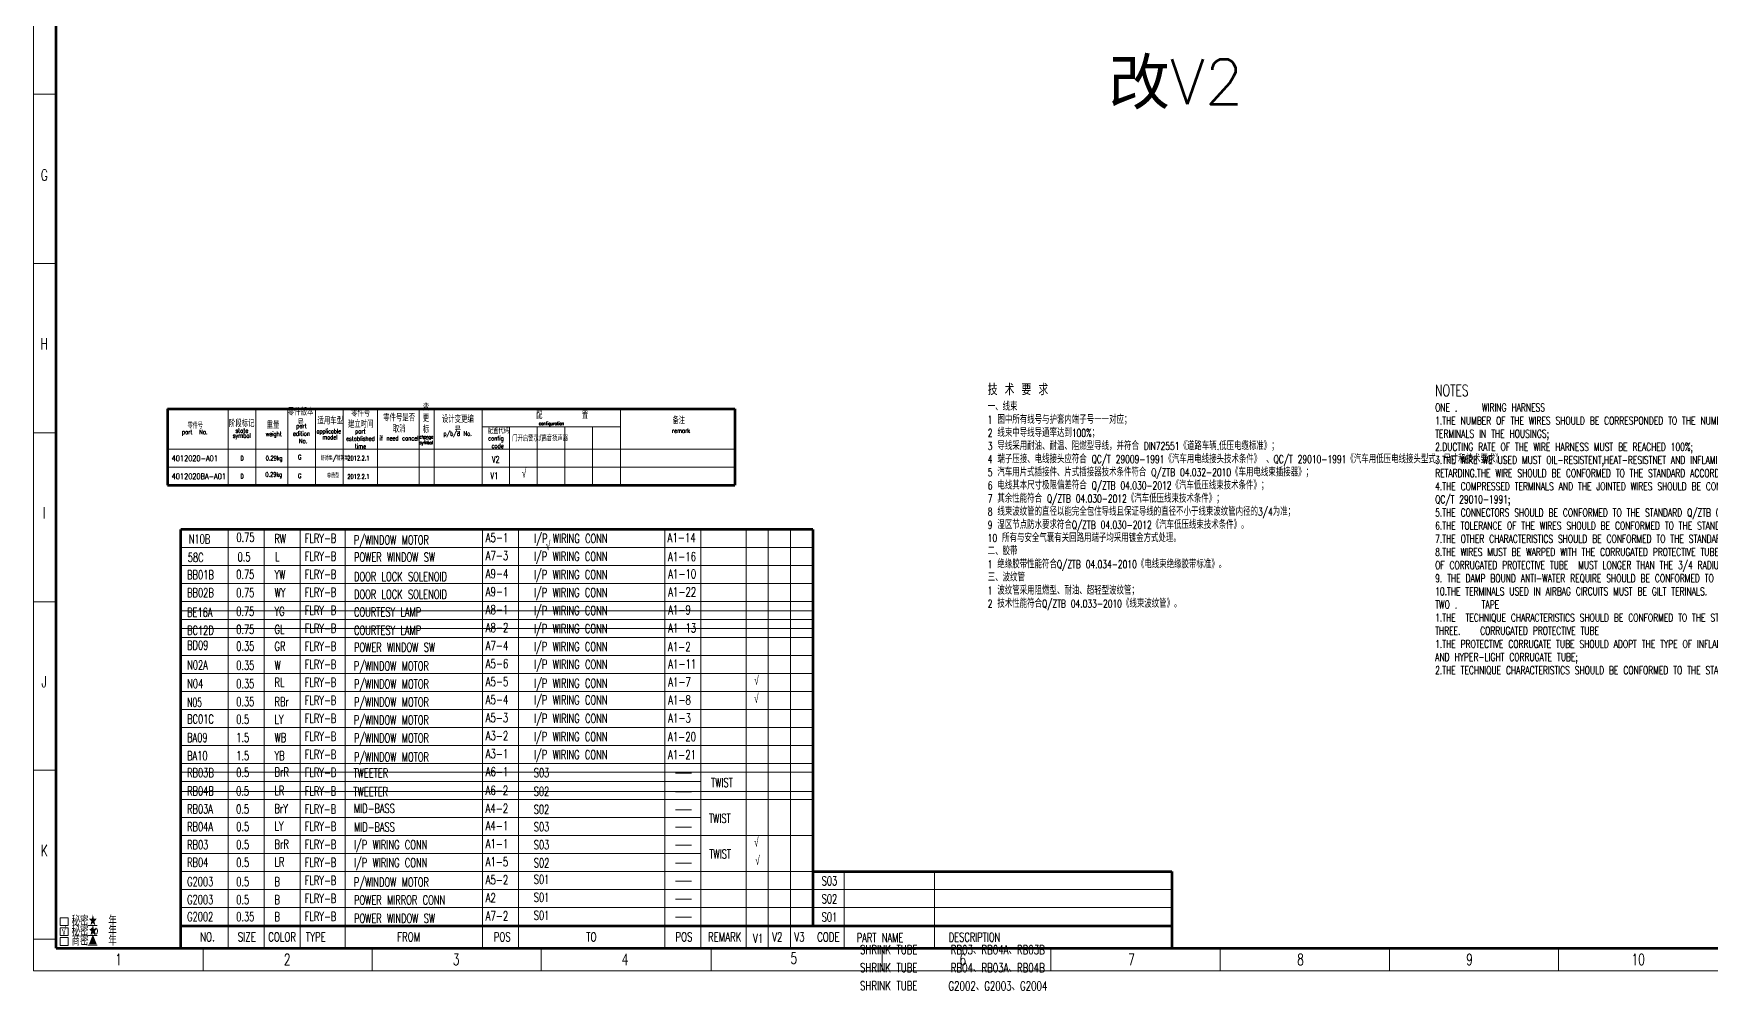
# Model space of a CAD drawing. Header units: millimetres. Extents: x 1000 to 2189, y 148 to 998.
# Drawn here: x 1000 to 1745, y 148 to 573 of the extents above; entities that cross this region are included whole.
import ezdxf
from ezdxf.enums import TextEntityAlignment as Align

# ---------------------------------------------------------------- set-up
doc = ezdxf.new("R2010")
doc.units = ezdxf.units.MM
doc.layers.add('0Filament', color=7, linetype='Continuous', lineweight=20)
doc.layers.add('2FRAME', color=2, linetype='Continuous', lineweight=70)
doc.styles.add('HZ', font='TXT', dxfattribs={"width": 0.7, "height": 4, "bigfont": 'HZTXT'})
doc.styles.get("Standard").update_dxf_attribs({"font": 'txt.shx', "height": 5})

msp = doc.modelspace()

# ---------------------------------------------------------------- linework, layer by layer
at = {"layer": '0Filament'}
for p, q in [((999.852, 157.183), (999.852, 998.183)), ((1009.755, 546.484), (999.852, 546.484)), ((1009.781, 471.242), (999.797, 471.242)), ((1086.279, 406.775), (1086.279, 372.777)), ((1098.577, 406.775), (1098.577, 372.777)), ((1112.773, 406.775), (1112.773, 372.777)), ((1125.071, 406.775), (1125.071, 372.777)), ((1137.368, 406.775), (1137.368, 372.777)), ((1152.555, 406.775), (1152.555, 372.777)), ((1171.022, 406.775), (1171.022, 372.777)), ((1177.791, 406.775), (1177.791, 372.777)), ((1198.975, 406.775), (1198.975, 372.777)), ((1260.402, 406.775), (1260.402, 372.777)), ((1009.755, 396.104), (999.852, 396.104)), ((1198.975, 398.776), (1260.402, 398.776)), ((1211.213, 398.776), (1211.213, 372.777)), ((1223.51, 398.776), (1223.51, 372.777)), ((1235.808, 398.776), (1235.808, 372.777)), ((1248.105, 398.776), (1248.105, 372.777)), ((1059.265, 388.776), (1311.304, 388.776)), ((1059.265, 380.777), (1311.304, 380.777)), ((1086.215, 353.183), (1086.215, 167.183)), ((1102.215, 353.183), (1102.215, 167.183)), ((1118.215, 167.183), (1118.215, 353.183)), ((1138.198, 167.183), (1138.198, 353.183)), ((1199.215, 167.183), (1199.215, 353.183)), ((1215.215, 167.183), (1215.215, 353.183)), ((1280.215, 167.183), (1280.215, 353.183)), ((1296.215, 353.183), (1296.215, 167.183)), ((1316.215, 167.183), (1316.215, 353.183)), ((1326.087, 167.183), (1326.087, 353.183)), ((1335.958, 167.183), (1335.958, 353.183)), ((1345.83, 345.183), (1065.215, 345.183)), ((1345.83, 337.183), (1065.215, 337.183)), ((1345.83, 329.183), (1065.215, 329.183)), ((1009.753, 321.075), (999.851, 321.075)), ((1345.83, 321.183), (1065.215, 321.183)), ((1345.83, 313.183), (1065.215, 313.183)), ((1345.83, 305.183), (1065.215, 305.183)), ((1345.83, 297.183), (1065.215, 297.183)), ((1345.83, 289.183), (1065.215, 289.183)), ((1345.83, 281.183), (1065.215, 281.183)), ((1345.83, 273.183), (1065.215, 273.183)), ((1345.83, 265.183), (1065.215, 265.183)), ((1345.83, 257.183), (1065.215, 257.183)), ((1009.755, 246.261), (999.852, 246.261)), ((1345.83, 249.183), (1065.215, 249.183)), ((1296.215, 241.183), (1065.215, 241.183)), ((1284.963, 244.957), (1292.014, 244.957)), ((1345.83, 233.183), (1065.215, 233.183)), ((1284.939, 236.681), (1291.99, 236.681)), ((1296.215, 225.183), (1065.215, 225.183)), ((1284.939, 228.681), (1291.99, 228.681)), ((1345.83, 217.183), (1065.215, 217.183)), ((1284.963, 220.957), (1292.014, 220.957)), ((1296.215, 209.183), (1065.215, 209.183)), ((1284.963, 212.957), (1292.014, 212.957)), ((1345.83, 201.183), (1065.215, 201.183)), ((1284.963, 204.957), (1292.014, 204.957)), ((1359.74, 201.246), (1359.74, 167.174)), ((1399.905, 201.246), (1399.905, 167.174)), ((1284.963, 196.957), (1292.014, 196.957)), ((1345.83, 193.183), (1065.215, 193.183)), ((1284.963, 188.957), (1292.014, 188.957)), ((1345.83, 193.246), (1505.29, 193.246)), ((1011.669, 180.737), (1015.169, 180.737)), ((1011.669, 177.237), (1011.669, 180.737)), ((1015.169, 180.737), (1015.169, 177.237)), ((1345.83, 185.183), (1065.215, 185.183)), ((1284.963, 180.957), (1292.014, 180.957)), ((1345.83, 185.246), (1505.29, 185.246)), ((1015.169, 177.237), (1011.669, 177.237)), ((1011.669, 176.273), (1015.169, 176.273)), ((1011.669, 172.773), (1011.669, 176.273)), ((1015.169, 172.773), (1011.669, 172.773)), ((1011.669, 171.891), (1015.169, 171.891)), ((1011.669, 168.391), (1011.669, 171.891)), ((1015.169, 176.273), (1015.169, 172.773)), ((1015.169, 171.891), (1015.169, 168.391)), ((1024.014, 177.307), (1028.121, 177.307)), ((1024.014, 172.843), (1028.121, 172.843)), ((1138.198, 177.183), (1138.198, 167.183)), ((1199.215, 177.183), (1199.215, 167.183)), ((1215.215, 177.183), (1215.215, 167.183)), ((1280.215, 177.183), (1280.215, 167.183)), ((1009.699, 171.123), (999.797, 171.123)), ((1009.781, 171.123), (999.797, 171.123)), ((1015.169, 168.391), (1011.669, 168.391)), ((1024.014, 168.46), (1028.121, 168.46)), ((1075.087, 167.201), (1075.087, 157.217)), ((1150.225, 167.175), (1150.225, 157.273)), ((1225.254, 167.174), (1225.254, 157.271)), ((1300.776, 167.175), (1300.776, 157.273)), ((1376.618, 167.174), (1376.618, 157.271)), ((1451.648, 167.175), (1451.648, 157.273)), ((1526.786, 167.201), (1526.786, 157.217)), ((1602.028, 167.175), (1602.028, 157.273)), ((1677.057, 167.174), (1677.057, 157.271)), ((999.852, 157.183), (2188.852, 157.183))]:
    msp.add_line(p, q, dxfattribs=at)
at = {"layer": '0Filament', "color": 1}
for p, q in [((1065.215, 317.007), (1345.83, 317.007)), ((1065.215, 309.228), (1345.83, 309.228)), ((1065.215, 245.322), (1345.83, 245.322)), ((1065.215, 236.725), (1345.83, 236.725))]:
    msp.add_line(p, q, dxfattribs=at)
at = {"layer": '2FRAME'}
for p, q in [((1009.852, 167.183), (1009.852, 988.183)), ((1059.265, 406.775), (1059.265, 372.777)), ((1059.265, 406.775), (1311.304, 406.775)), ((1311.304, 406.775), (1311.304, 372.777)), ((1059.265, 372.777), (1311.304, 372.777)), ((1065.215, 167.183), (1065.215, 353.183)), ((1345.83, 353.183), (1065.215, 353.183)), ((1345.83, 353.183), (1345.83, 177.183)), ((1345.83, 201.246), (1505.29, 201.246)), ((1505.29, 201.246), (1505.29, 167.174)), ((1065.215, 177.183), (1345.83, 177.183)), ((1345.83, 177.183), (1505.29, 177.183)), ((1009.852, 167.183), (2178.852, 167.183))]:
    msp.add_line(p, q, dxfattribs=at)

# ---------------------------------------------------------------- texts
at = {"layer": '0Filament', "style": 'HZ'}
for s, height, width, p in [('配         置', 3, 0.67, (1223.089, 402.261)), ('备注', 3, 0.67, (1283.642, 400.026)), ('零件号', 2.5, 0.67, (1068.228, 398.017)), ('applicable', 2, 0.67, (1125.479, 395.829)), ('model', 2, 0.67, (1128.118, 393.166)), ('高音扬声器', 2.5, 0.7, (1225.379, 392.416)), ('D', 2, 0.67, (1091.665, 383.806)), ('0.29kg', 2, 0.67, (1102.926, 383.843)), ('G', 2, 0.67, (1117.259, 384.285)), ('舒适型/精英型', 2, 0.67, (1127.327, 383.866)), ('2012.2.1', 2, 0.67, (1139.187, 383.844)), ('V2', 3, 0.67, (1203.336, 382.725)), ('D', 2, 0.67, (1091.665, 375.807)), ('0.29kg', 2, 0.67, (1102.74, 376.589)), ('G', 2, 0.67, (1117.256, 375.931)), ('尊贵型', 2, 0.67, (1130.116, 376.056)), ('2012.2.1', 2, 0.67, (1139.187, 375.654)), ('V1', 3, 0.67, (1202.733, 375.444)), ('N10B', 4, 0.67, (1068.734, 346.896)), ('0.75', 4, 0.67, (1089.906, 347.687)), ('RW', 4, 0.67, (1106.754, 347.096)), ('FLRY-B', 4, 0.67, (1120.291, 347.258)), ('58C', 4, 0.67, (1068.303, 338.72)), ('0.5', 4, 0.67, (1090.418, 338.967)), ('L', 4, 0.67, (1107.101, 338.997)), ('FLRY-B', 4, 0.67, (1120.291, 339.258)), ('0.75', 4, 0.67, (1089.815, 331.179)), ('FLRY-B', 4, 0.67, (1120.291, 331.258)), ('BB01B', 4, 0.67, (1068.022, 331.008)), ('YW', 4, 0.67, (1106.834, 331.101)), ('BB02B', 4, 0.67, (1068.022, 323.083)), ('0.75', 4, 0.67, (1089.815, 323.083)), ('WY', 4, 0.67, (1106.834, 323.083)), ('FLRY-B', 4, 0.67, (1120.291, 323.258)), ('BE16A', 4, 0.67, (1068.022, 314.343)), ('0.75', 4, 0.67, (1089.815, 314.762)), ('YG', 4, 0.67, (1106.834, 314.762)), ('FLRY-B', 4, 0.67, (1120.291, 315.258)), ('BC12D', 4, 0.67, (1068.022, 306.343)), ('0.75', 4, 0.67, (1089.815, 306.762)), ('GL', 4, 0.67, (1106.834, 306.762)), ('FLRY-B', 4, 0.67, (1120.291, 307.258)), ('BD09', 4, 0.67, (1068.022, 299.752)), ('0.35', 4, 0.67, (1089.815, 299.318)), ('GR', 4, 0.67, (1106.834, 299.26)), ('FLRY-B', 4, 0.67, (1120.291, 299.258)), ('N02A', 4, 0.67, (1068.022, 290.932)), ('0.35', 4, 0.67, (1089.815, 290.797)), ('W', 4, 0.67, (1106.834, 290.797)), ('FLRY-B', 4, 0.67, (1120.291, 291.258)), ('N04', 4, 0.67, (1068.022, 282.648)), ('0.35', 4, 0.67, (1089.815, 282.648)), ('RL', 4, 0.67, (1106.834, 283.231)), ('FLRY-B', 4, 0.67, (1120.291, 283.258)), ('N05', 4, 0.618, (1068.022, 274.386)), ('0.35', 4, 0.67, (1089.815, 274.648)), ('RBr', 4, 0.67, (1106.834, 274.648)), ('FLRY-B', 4, 0.67, (1120.291, 275.258)), ('BC01C', 4, 0.67, (1068.022, 266.932)), ('0.5', 4, 0.67, (1089.815, 266.797)), ('LY', 4, 0.67, (1106.834, 266.797)), ('FLRY-B', 4, 0.67, (1120.291, 267.258)), ('BA09', 4, 0.67, (1068.022, 258.743)), ('1.5', 4, 0.67, (1089.815, 258.743)), ('WB', 4, 0.67, (1106.834, 258.743)), ('FLRY-B', 4, 0.67, (1120.291, 259.258)), ('BA10', 4, 0.67, (1068.022, 250.648)), ('1.5', 4, 0.67, (1089.815, 250.648)), ('YB', 4, 0.67, (1106.834, 250.648)), ('FLRY-B', 4, 0.67, (1120.291, 251.258)), ('RB03B', 4, 0.67, (1068.022, 243.117)), ('0.5', 4, 0.67, (1089.815, 243.22)), ('BrR', 4, 0.67, (1106.834, 243.379)), ('FLRY-B', 4, 0.67, (1120.291, 243.258)), ('S03', 4, 0.67, (1221.97, 243.092)), ('RB04B', 4, 0.67, (1067.998, 235.046)), ('0.5', 4, 0.67, (1089.792, 234.964)), ('LR', 4, 0.67, (1106.81, 235.216)), ('FLRY-B', 4, 0.67, (1120.268, 234.981)), ('S02', 4, 0.67, (1221.946, 234.816)), ('RB03A', 4, 0.67, (1067.998, 227.046)), ('0.5', 4, 0.67, (1089.792, 226.964)), ('BrY', 4, 0.67, (1106.81, 227.216)), ('FLRY-B', 4, 0.67, (1120.268, 226.981)), ('S02', 4, 0.67, (1221.946, 226.816)), ('RB04A', 4, 0.67, (1068.022, 219.117)), ('0.5', 4, 0.67, (1089.815, 219.22)), ('LY', 4, 0.67, (1106.834, 219.379)), ('FLRY-B', 4, 0.67, (1120.291, 219.258)), ('S03', 4, 0.67, (1221.97, 219.092)), ('RB03', 4, 0.67, (1068.022, 211.117)), ('0.5', 4, 0.67, (1089.815, 211.22)), ('BrR', 4, 0.67, (1106.834, 211.379)), ('FLRY-B', 4, 0.67, (1120.291, 211.258)), ('S03', 4, 0.67, (1221.97, 211.092)), ('RB04', 4, 0.67, (1068.022, 203.322)), ('0.5', 4, 0.67, (1089.815, 203.241)), ('LR', 4, 0.67, (1106.834, 203.492)), ('FLRY-B', 4, 0.67, (1120.291, 203.258)), ('S02', 4, 0.67, (1221.97, 203.092)), ('G2003', 4, 0.67, (1068.022, 194.749)), ('0.5', 4, 0.67, (1089.815, 194.749)), ('B', 4, 0.67, (1106.834, 194.749)), ('FLRY-B', 4, 0.67, (1120.291, 195.258)), ('S01', 4, 0.67, (1221.97, 195.785)), ('S03', 4, 0.67, (1349.825, 195.085)), ('G2003', 4, 0.67, (1068.022, 186.749)), ('0.5', 4, 0.67, (1089.815, 186.749)), ('B', 4, 0.67, (1106.834, 186.749)), ('FLRY-B', 4, 0.67, (1120.291, 187.258)), ('S01', 4, 0.67, (1221.97, 187.785)), ('S02', 4, 0.67, (1349.825, 187.085)), (' 秘密★  年', 4, 0.7, (1014.199, 177.237)), ('G2002', 4, 0.67, (1068.022, 179.179)), ('0.35', 4, 0.67, (1089.815, 179.179)), ('B', 4, 0.67, (1106.834, 179.179)), ('FLRY-B', 4, 0.67, (1120.291, 179.258)), ('S01', 4, 0.67, (1221.97, 179.785)), ('S01', 4, 0.67, (1349.825, 179.022)), ('√', 4, 0.7, (1012.289, 172.947)), (' 秘密★  年', 4, 0.7, (1014.199, 172.773)), (' 商密▲  年', 4, 0.7, (1014.199, 168.39)), (' 10', 2.657, 0.7, (1022.823, 173.466)), ('CODE', 4, 0.7, (1347.812, 170.167)), ('DESCRIPTION', 4, 0.67, (1406.286, 170.069))]:
    msp.add_text(s, height=height, dxfattribs=dict(at, width=width)).set_placement(p)
for s, width, p in [('√', 0.7, (1217.646, 374.969)), ('√', 0.67, (1228.334, 342.746)), ('√', 0.67, (1320.907, 282.933)), ('√', 0.67, (1320.822, 274.883)), ('√', 0.67, (1320.824, 211.082)), ('√', 0.67, (1321.354, 202.924)), ('SHRINK TUBE', 0.7, (1379.613, 163.365)), ('RB03、RB04A、RB03B', 0.7, (1428.037, 163.27)), ('SHRINK TUBE', 0.7, (1379.613, 155.365)), ('RB04、RB03A、RB04B', 0.7, (1428.037, 155.27)), ('SHRINK TUBE', 0.7, (1379.613, 147.302)), ('G2002、G2003、G2004', 0.7, (1428.086, 147.207))]:
    msp.add_text(s, height=4, dxfattribs=dict(at, width=width)).set_placement(p, align=Align.BOTTOM_CENTER)
at = {"layer": '0Filament', "style": 'HZ', "width": 0.67}
for s, p in [('P/WINDOW MOTOR', (1142.071, 350.506)), ('I/P WIRING CONN', (1222.182, 351.145)), ('POWER WINDOW SW', (1142.122, 342.849)), ('I/P WIRING CONN', (1222.079, 343.145)), ('I/P WIRING CONN', (1222.079, 335.145)), ('DOOR LOCK SOLENOID', (1142.122, 334.243)), ('I/P WIRING CONN', (1222.079, 327.145)), ('DOOR LOCK SOLENOID', (1142.122, 326.361)), ('COURTESY LAMP', (1142.122, 318.469)), ('I/P WIRING CONN', (1222.079, 319.145)), ('COURTESY LAMP', (1142.122, 310.379)), ('I/P WIRING CONN', (1222.079, 311.145)), ('POWER WINDOW SW', (1142.122, 302.849)), ('I/P WIRING CONN', (1222.079, 303.145)), ('P/WINDOW MOTOR', (1142.071, 294.506)), ('I/P WIRING CONN', (1222.149, 295.219)), ('P/WINDOW MOTOR', (1142.122, 286.506)), ('I/P WIRING CONN', (1222.12, 286.861)), ('P/WINDOW MOTOR', (1142.122, 278.506)), ('I/P WIRING CONN', (1222.12, 279.421)), ('P/WINDOW MOTOR', (1142.071, 270.506)), ('I/P WIRING CONN', (1222.149, 271.219)), ('P/WINDOW MOTOR', (1142.122, 262.506)), ('I/P WIRING CONN', (1222.079, 263.145)), ('P/WINDOW MOTOR', (1142.122, 254.073)), ('I/P WIRING CONN', (1222.079, 255.145)), ('TWEETER', (1141.877, 246.991)), ('TWEETER', (1141.854, 238.714)), ('MID-BASS', (1142.099, 231.257)), ('MID-BASS', (1142.122, 222.994)), ('I/P WIRING CONN', (1142.122, 215.145)), ('I/P WIRING CONN', (1142.122, 207.145)), ('P/WINDOW MOTOR', (1142.071, 198.506)), ('POWER MIRROR CONN', (1142.122, 190.574)), ('POWER WINDOW SW', (1142.122, 182.412))]:
    msp.add_text(s, height=4, dxfattribs=at).set_placement(p, align=Align.TOP_LEFT)
for s, p in [('TWIST', (1300.693, 240.743)), ('TWIST', (1299.759, 224.867)), ('TWIST', (1299.914, 208.992)), ('PART NAME', (1365.414, 171.811))]:
    msp.add_text(s, height=4, dxfattribs=at).set_placement(p, align=Align.MIDDLE_LEFT)
at = {"layer": '0Filament', "color": 2, "insert": (1477.199, 561.992), "char_height": 20, "attachment_point": 1}
msp.add_mtext_dynamic_manual_height_columns('{\\fSimSun|b0|i0|c134|p2;改}V2', width=101.36481, gutter_width=25, heights=[37.191], dxfattribs=at)
at = {"layer": '0Filament', "style": 'HZ'}
for s, insert, char_height, width, attachment_point in [('G', (1004.537, 510.561), 5, 50, 5), ('H', (1004.537, 435.561), 5, 50, 5), ('{\\H1.25x;技 术 要 求 }\\P{\\H0.875x;一、线束\\P1 图中所有线号与护套内端子号一一对应；\\P2 线束中导线导通率达到100%；\\P3 导线采用耐油、耐温、阻燃型导线，并符合 DIN72551《道路车辆.低压电缆标准》；\\P4 端子压接、电线接头应符合 QC/T 29009-1991《汽车用电线接头技术条件》 、QC/T 29010-1991《汽车用低压电线接头型式、尺寸和技术要求》；\\P5 汽车用片式插接件、片式插接器技术条件符合 Q/ZTB 04.032-2010《车用电线束插接器》；\\P6 电线其本尺寸极限偏差符合 Q/ZTB 04.030-2012《汽车低压线束技术条件》；\\P7 其余性能符合 Q/ZTB 04.030-2012《汽车低压线束技术条件》；\\P8 线束波纹管的直径以能完全包住导线且保证导线的直径不小于线束波纹管内径的3/4为准；\\P9 湿区节点防水要求符合Q/ZTB 04.030-2012《汽车低压线束技术条件》。\\P10 所有与安全气囊有关回路用端子均采用镀金方式处理。\\P二、胶带\\P1 绝缘胶带性能符合Q/ZTB 04.034-2010《电线束绝缘胶带标准》。\\P三、波纹管     \\P1 波纹管采用阻燃型、耐油、超轻型波纹管；\\P2 技术性能符合Q/ZTB 04.033-2010《线束波纹管》。}', (1423.564, 417.791), 4, 273.1739, 1), ('{\\H1.6667x;NOTES}\\P{\\H1.1667x;ONE .     WIRING HARNESS\\P1.THE NUMBER OF THE WIRES SHOULD BE CORRESPONDED TO THE NUMBER OF THE \\PTERMINALS IN THE HOUSINGS;\\P2.DUCTING RATE OF THE WIRE HARNESS MUST BE REACHED 100%;\\P3.THE WIRE WE USED MUST OIL-RESISTENT,HEAT-RESISTNET AND INFLAMING\\PRETARDING.THE WIRE SHOULD BE CONFORMED TO THE STANDARD ACCORDING TO THE WIRE WE CHOSEN ;\\P4.THE COMPRESSED TERMINALS AND THE JOINTED WIRES SHOULD BE CONFORMED TO THE STANDARD QC/T 29009-1991. \\PQC/T 29010-1991;\\P5.THE CONNECTORS SHOULD BE CONFORMED TO THE STANDARD Q/ZTB 04.032-2010;\\P6.THE TOLERANCE OF THE WIRES SHOULD BE CONFORMED TO THE STANDARD Q/ZTB 04.030-2012;\\P7.THE OTHER CHARACTERISTICS SHOULD BE CONFORMED TO THE STANDARD Q/ZTB 04.030-2012;\\P8.THE WIRES MUST BE WARPED WITH THE CORRUGATED PROTECTIVE TUBE FULLY,AND THE RADIUS INSIDE \\POF CORRUGATED PROTECTIVE TUBE  MUST LONGER THAN THE 3/4 RADIUS OF THE WIRE(S) AT LEAST;\\P9. THE DAMP BOUND ANTI-WATER REQUIRE SHOULD BE CONFORMED TO THE STANDARD Q/ZTB 04.030-2012. \\P10.THE TERMINALS USED IN AIRBAG CIRCUITS MUST BE GILT TERINALS. \\C1; \\C256;\\PTWO .     TAPE \\P1.THE  TECHNIQUE CHARACTERISTICS SHOULD BE CONFORMED TO THE STANDARD Q/ZTB 04.034-2010.\\PTHREE.    CORRUGATED PROTECTIVE TUBE\\P1.THE PROTECTIVE CORRUGATE TUBE SHOULD ADOPT THE TYPE OF INFLAMING RETARDING,OIL-RESISTENT\\PAND HYPER-LIGHT CORRUGATE TUBE;\\P2.THE TECHNIQUE CHARACTERISTICS SHOULD BE CONFORMED TO THE STANDARD Q/ZTB 04.033-2010.}', (1622.285, 417.416), 3, 258.66831, 1), ('{\\C7;零件版本号}', (1118.416, 402.811), 3, 11.575, 5), ('{\\C7;适用车型}', (1131.571, 401.335), 3, 11.575, 5), ('{\\C7;零件号\\P建立时间}', (1145.083, 402.319), 3, 11.575, 5), ('{\\C7;变更标记}', (1174.084, 399.995), 3, 4.51884, 5), ('\\P{\\H0.6667x;part  No.}', (1071.416, 398.605), 3, 16.82628, 5), ('阶段标记', (1092.232, 400.104), 3, 26, 5), ('symbol', (1092.29, 394.538), 2, 18, 5), ('state ', (1092.29, 397.079), 2, 18, 5), ('{\\C7;weight}', (1102.847, 396.618), 2, 11.6956, 1), ('{\\C7;重量}', (1106.143, 399.463), 3, 11.575, 5), ('{\\H0.6667x;part \\Pedition\\P No.}', (1118.789, 395.765), 3, 16.82628, 5), ('{\\C7;part established time}', (1144.951, 393.475), 2, 14.99556, 5), ('{\\C7;零件号是否取消}', (1162.174, 400.225), 3, 14.4278, 5), ('{\\C7;if need cancel}', (1162.148, 393.719), 2, 23.47333, 5), ('change', (1174.206, 394.052), 1.5, 18, 5), ('{\\C7;设计变更编号}', (1188.229, 399.54), 3, 16.02285, 5), ('{\\C7;p/b/d No.}', (1188.146, 395.432), 2, 16.02285, 5), ('config\\P code', (1205.146, 391.972), 2, 14.67667, 5), ('配置代码', (1206.242, 396.909), 2.5, 10.21035, 5), ('门开启警示灯', (1212.365, 394.838), 2.5, 25.8077, 1), ('configuration', (1224.224, 400.985), 1.5, 15.72333, 1), ('remark', (1283.316, 398.004), 2, 11.6956, 1), ('symbol', (1174.206, 391.511), 1.5, 18, 5), ('4012020-A01', (1061.152, 386.02), 2.5, 43.2, 1), ('4012020BA-A01', (1061.152, 378.021), 2.5, 43.2, 1), ('I', (1004.537, 360.561), 5, 50, 5), ('J', (1004.537, 285.561), 5, 50, 5), ('K', (1004.537, 210.561), 5, 50, 5), ('NO.', (1073.796, 174.185), 4, 21, 1), ('SIZE', (1090.504, 174.185), 4, 21, 1), ('COLOR', (1104.013, 174.185), 4, 21, 1), ('TYPE', (1120.702, 174.185), 4, 21, 1), ('FROM', (1161.301, 174.185), 4, 21, 1), ('POS', (1204.154, 174.185), 4, 21, 1), ('TO', (1245.268, 174.185), 4, 21, 1), ('POS', (1284.875, 174.185), 4, 21, 1), ('REMARK', (1299.311, 174.185), 4, 21, 1), ('1', (1037.47, 162.183), 5, 50, 5), ('2', (1112.47, 162.183), 5, 50, 5), ('3', (1187.47, 162.183), 5, 50, 5), ('4', (1262.47, 162.183), 5, 50, 5), ('5', (1337.47, 162.727), 5, 50, 5), ('6', (1412.47, 162.183), 5, 50, 5), ('7', (1487.47, 162.183), 5, 50, 5), ('8', (1562.47, 162.183), 5, 50, 5), ('9', (1637.47, 162.183), 5, 50, 5), ('10', (1712.47, 162.183), 5, 50, 5)]:
    msp.add_mtext(s, dxfattribs=dict(at, insert=insert, char_height=char_height, width=width, attachment_point=attachment_point))
at = {"layer": '0Filament', "char_height": 4, "attachment_point": 1, "style": 'HZ'}
for s, insert in [('A5-1', (1200.6, 351.551)), ('A1-14', (1281.377, 351.551)), ('A7-3', (1200.556, 343.551)), ('A1-16', (1281.556, 343.084)), ('A9-4', (1200.6, 335.551)), ('A1-10', (1281.625, 335.437)), ('A9-1', (1200.6, 327.551)), ('A1-22', (1281.625, 327.437)), ('A8-1', (1200.6, 319.551)), ('A1-9', (1281.625, 319.437)), ('A8-2', (1200.6, 311.551)), ('A1-13', (1281.625, 311.437)), ('A7-4', (1200.556, 303.551)), ('A1-2', (1281.556, 303.084)), ('A5-6', (1200.6, 295.551)), ('A1-11', (1281.625, 295.437)), ('A5-5', (1200.6, 287.551)), ('A1-7', (1281.625, 287.437)), ('A5-4', (1200.6, 279.551)), ('A1-8', (1281.625, 279.437)), ('A5-3', (1200.556, 271.551)), ('A1-3', (1281.625, 271.437)), ('A3-2', (1200.556, 263.551)), ('A1-20', (1281.556, 263.084)), ('A3-1', (1200.556, 255.551)), ('A1-21', (1281.556, 255.084)), ('A6-1', (1200.556, 247.551)), ('A6-2', (1200.532, 239.275)), ('A4-2', (1200.532, 231.275)), ('A4-1', (1200.556, 223.551)), ('A1-1', (1200.556, 215.551)), ('A1-5', (1200.556, 207.551)), ('A5-2', (1200.556, 199.551)), ('A2', (1200.556, 191.551)), ('A7-2', (1200.556, 183.551)), ('V1', (1319.313, 173.603)), ('V2', (1327.808, 174.177)), ('V3', (1337.679, 174.177))]:
    msp.add_mtext(s, dxfattribs=dict(at, insert=insert))

doc.saveas('drawing.dxf')
